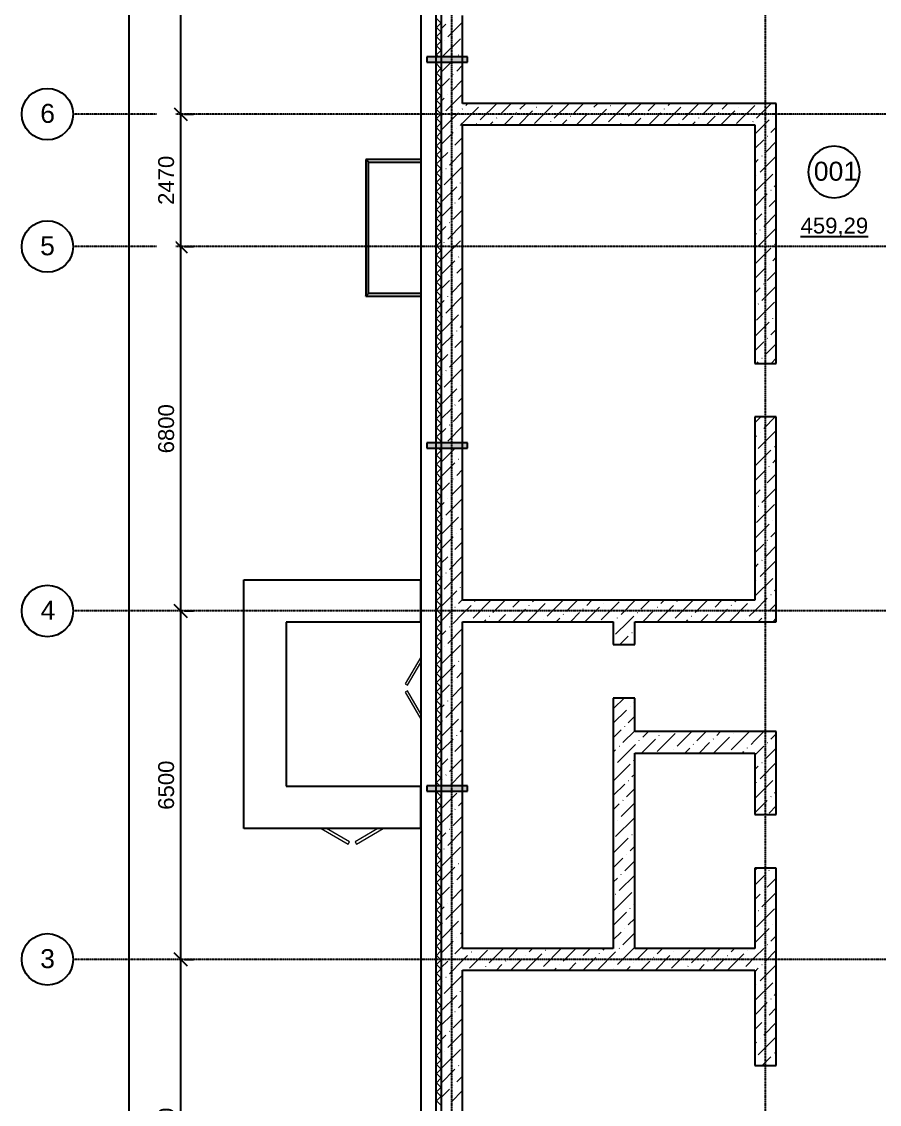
# Model space of a CAD drawing. Header units: millimetres. Extents: x -3463 to 813393, y -106315 to 159215.
# Drawn here: x -2286 to 13711, y 12259 to 32460 of the extents above; entities that cross this region are included whole.
import ezdxf

# ---------------------------------------------------------------- set-up
doc = ezdxf.new("R2010")
doc.units = ezdxf.units.MM
doc.linetypes.add('Линия сетки', pattern=[22.225, 12.7, -3.175, 3.175, -3.175])
doc.layers.add('AXIS_', color=252, linetype='Continuous')
doc.layers.add('PLANS_', color=252, linetype='Continuous')
doc.styles.add('arial', font='arial.ttf')
doc.styles.add('Arial_1', font='arial.ttf', dxfattribs={"height": 295.05988})

# ---------------------------------------------------------------- blocks, each defined once
blk = doc.blocks.new('_Oblique')
at = {"color": 0, "linetype": 'ByBlock', "lineweight": -2}
blk.add_line((-0.5, -0.5), (0.5, 0.5), dxfattribs=at)
blk = doc.blocks.new('A$Cef6d39c7')
at = {"layer": 'PLANS_'}
for points in [[(-4699, -14401), (-4206, -14401), (-4206, -14301), (-4966, -14301), (-4966, -14401), (-4744, -14401)], [(-4699, -21601), (-4206, -21601), (-4206, -21501), (-4966, -21501), (-4966, -21601), (-4733, -21601)], [(-4699, -28001), (-4206, -28001), (-4207, -27901), (-4966, -27901), (-4966, -28001), (-4723, -28001)]]:
    blk.add_hatch(color=256, dxfattribs=at).paths.add_polyline_path(points, flags=0)
at = {"layer": 'AXIS_', "linetype": 'Линия сетки'}
for p, q in [((-4499, -47592), (-4499, 37741)), ((1351, -47592), (1351, 37741)), ((16977, -15370), (-11564, -15370)), ((16977, -17840), (-11564, -17840)), ((16977, -24640), (-11564, -24640)), ((16977, -31140), (-11564, -31140))]:
    blk.add_line(p, q, dxfattribs=at)
at = {"layer": 'AXIS_'}
for p, q in [((-10517, -44280), (-10517, 36140)), ((-9557, -18080), (-9557, -15130)), ((-9487, -15370), (-9317, -15370)), ((-9487, -15370), (-9317, -15370)), ((-9557, -24880), (-9557, -17600)), ((-9487, -17840), (-9317, -17840)), ((-9487, -17840), (-9317, -17840)), ((-8379, -24060), (-5079, -24060)), ((-8379, -28700), (-8379, -24060)), ((-9557, -31380), (-9557, -24400)), ((-9487, -24640), (-9317, -24640)), ((-9487, -24640), (-9317, -24640)), ((-5079, -28700), (-8379, -28700)), ((-9557, -37830), (-9557, -30900)), ((-9487, -31140), (-9317, -31140)), ((-9487, -31140), (-9317, -31140))]:
    blk.add_line(p, q, dxfattribs=at)
for centre in [(-12044, -15370), (-12044, -17840), (-12044, -24640), (-12044, -31140)]:
    blk.add_circle(centre, 480, dxfattribs=at)
at = {"layer": 'PLANS_'}
for p, q in [((-5079, 21975), (-5079, -44620)), ((-4699, 21430), (-4699, -44240)), ((-4206, -14301), (-4966, -14301)), ((-4966, -14301), (-4966, -14401)), ((-4206, -14401), (-4206, -14301)), ((-4966, -14401), (-4206, -14401)), ((-5079, -16215), (-6104, -16215)), ((-6104, -16215), (-6104, -18765)), ((-6054, -16265), (-5079, -16265)), ((-6054, -18715), (-6054, -16265)), ((-6104, -18765), (-5079, -18765)), ((-5079, -18715), (-6054, -18715)), ((-4206, -21501), (-4966, -21501)), ((-4966, -21501), (-4966, -21601)), ((-4966, -21601), (-4206, -21601)), ((-4206, -21601), (-4206, -21501)), ((-5079, -24850), (-5079, -24060)), ((-5079, -24850), (-7589, -24850)), ((-7589, -24850), (-7589, -27910)), ((-7589, -27910), (-5079, -27910)), ((-5079, -28700), (-5079, -27910)), ((-4206, -27901), (-4966, -27901)), ((-4966, -27901), (-4966, -28001)), ((-4966, -28001), (-4206, -28001)), ((-4206, -28001), (-4206, -27901))]:
    blk.add_line(p, q, dxfattribs=at)
at = {"layer": 'PLANS_', "lineweight": 25}
for p, q in [((-4799, 21430), (-4799, -44340)), ((-4299, -15170), (-4299, -13530)), ((1551, -15170), (-4299, -15170)), ((1551, -20020), (1551, -15170)), ((-4299, -24440), (-4299, -15570)), ((-4299, -15570), (1151, -15570)), ((1151, -15570), (1151, -20020)), ((1151, -20020), (1551, -20020)), ((1551, -21020), (1151, -21020)), ((1151, -21020), (1151, -24440)), ((1551, -24840), (1551, -21020)), ((1151, -24440), (-4299, -24440)), ((-4299, -30940), (-4299, -24840)), ((-4299, -24840), (-1489, -24840)), ((-1489, -24840), (-1489, -25265)), ((-1089, -24840), (1551, -24840)), ((-1089, -25265), (-1089, -24840)), ((-1489, -25265), (-1089, -25265)), ((-1489, -26265), (-1489, -30940)), ((-1089, -26265), (-1489, -26265)), ((-1089, -26890), (-1089, -26265)), ((1551, -26890), (-1089, -26890)), ((1551, -28440), (1551, -26890)), ((-1089, -30940), (-1089, -27290)), ((-1089, -27290), (1151, -27290)), ((1151, -27290), (1151, -28440)), ((1151, -28440), (1551, -28440)), ((1551, -29440), (1151, -29440)), ((1151, -29440), (1151, -30940)), ((1551, -33120), (1551, -29440)), ((-1489, -30940), (-4299, -30940)), ((1151, -30940), (-1089, -30940)), ((-4299, -37390), (-4299, -31340)), ((-4299, -31340), (1151, -31340)), ((1151, -31340), (1151, -33120)), ((1151, -33120), (1551, -33120))]:
    blk.add_line(p, q, dxfattribs=at)
at = {"layer": 'PLANS_', "linetype": 'Continuous', "lineweight": 9}
for p, q in [((-4699, -13674), (-4799, -13574)), ((-4799, -13767), (-4699, -13667)), ((-4699, -13781), (-4610, -13693)), ((-4577, -13929), (-4299, -13651)), ((-4699, -13843), (-4799, -13743)), ((-4799, -13936), (-4699, -13836)), ((-4699, -14013), (-4799, -13913)), ((-4799, -14106), (-4699, -14006)), ((-4699, -14183), (-4799, -14083)), ((-4678, -14299), (-4341, -13962)), ((-4644, -13996), (-4641, -13993)), ((-4799, -14276), (-4699, -14176)), ((-4750, -14301), (-4799, -14252)), ((-4374, -14265), (-4372, -14263)), ((-4307, -14198), (-4299, -14190)), ((-4799, -14446), (-4754, -14401)), ((-4699, -14522), (-4799, -14422)), ((-4799, -14615), (-4699, -14515)), ((-4699, -14590), (-4510, -14401)), ((-4408, -14569), (-4299, -14459)), ((-4699, -14692), (-4799, -14592)), ((-4799, -14785), (-4699, -14685)), ((-4699, -14859), (-4543, -14703)), ((-4509, -14939), (-4299, -14728)), ((-4476, -14636), (-4473, -14633)), ((-4699, -14861), (-4799, -14761)), ((-4799, -14955), (-4699, -14855)), ((-4699, -15031), (-4799, -14931)), ((-4799, -15124), (-4699, -15024)), ((-4699, -15201), (-4799, -15101)), ((-4699, -15128), (-4644, -15074)), ((-4610, -15309), (-4299, -14998)), ((-4577, -15006), (-4574, -15003)), ((-4799, -15294), (-4699, -15194)), ((-4699, -15371), (-4799, -15271)), ((-4699, -15667), (-4374, -15343)), ((-4307, -15276), (-4304, -15273)), ((-4299, -15537), (-4004, -15242)), ((-4240, -15208), (-4201, -15170)), ((-3970, -15478), (-3662, -15170)), ((-3937, -15175), (-3934, -15172)), ((-3600, -15377), (-3393, -15170)), ((-3297, -15343), (-3294, -15340)), ((-3254, -15570), (-2994, -15309)), ((-3230, -15276), (-3123, -15170)), ((-2960, -15545), (-2623, -15208)), ((-2926, -15242), (-2924, -15239)), ((-2859, -15175), (-2854, -15170)), ((-2590, -15444), (-2315, -15170)), ((-2219, -15343), (-2046, -15170)), ((-1916, -15309), (-1913, -15307)), ((-1907, -15570), (-1613, -15276)), ((-1849, -15242), (-1776, -15170)), ((-1579, -15511), (-1243, -15175)), ((-1546, -15208), (-1543, -15206)), ((-1209, -15410), (-968, -15170)), ((-839, -15309), (-699, -15170)), ((-829, -15570), (-603, -15343)), ((-560, -15570), (-232, -15242)), ((-535, -15276), (-533, -15273)), ((-468, -15208), (-429, -15170)), ((-199, -15478), (109, -15170)), ((-165, -15175), (-162, -15172)), ((172, -15377), (379, -15170)), ((475, -15343), (478, -15340)), ((518, -15570), (778, -15309)), ((542, -15276), (648, -15170)), ((812, -15545), (1148, -15208)), ((845, -15242), (848, -15239)), ((913, -15175), (918, -15170)), ((1182, -15444), (1456, -15170)), ((-4799, -15464), (-4699, -15364)), ((-4699, -15540), (-4799, -15440)), ((-4799, -15634), (-4699, -15534)), ((-4678, -15377), (-4675, -15374)), ((-4341, -15579), (-4299, -15537)), ((-4038, -15545), (-4035, -15542)), ((-3793, -15570), (-3735, -15511)), ((-3667, -15444), (-3664, -15441)), ((-3523, -15570), (-3364, -15410)), ((-2657, -15511), (-2654, -15509)), ((-2446, -15570), (-2354, -15478)), ((-2287, -15410), (-2284, -15408)), ((-2176, -15570), (-1983, -15377)), ((-1368, -15570), (-1344, -15545)), ((-1276, -15478), (-1273, -15475)), ((-1099, -15570), (-973, -15444)), ((-906, -15377), (-903, -15374)), ((-266, -15545), (-263, -15542)), ((-21, -15570), (37, -15511)), ((104, -15444), (107, -15441)), ((248, -15570), (408, -15410)), ((1115, -15511), (1118, -15509)), ((1151, -15744), (1418, -15478)), ((1485, -15410), (1488, -15408)), ((-4699, -15710), (-4799, -15610)), ((-4799, -15803), (-4699, -15703)), ((-4699, -15937), (-4476, -15714)), ((-4408, -15646), (-4405, -15643)), ((1451, -15714), (1551, -15614)), ((-4699, -15880), (-4799, -15780)), ((-4799, -15973), (-4699, -15873)), ((-4699, -16049), (-4799, -15949)), ((-4442, -15949), (-4299, -15806)), ((1151, -16014), (1317, -15848)), ((1350, -16084), (1551, -15883)), ((1384, -15781), (1387, -15778)), ((-4799, -16143), (-4699, -16043)), ((-4699, -16219), (-4799, -16119)), ((-4699, -16206), (-4577, -16084)), ((-4543, -16320), (-4299, -16075)), ((-4509, -16017), (-4506, -16014)), ((1249, -16454), (1551, -16152)), ((1283, -16151), (1286, -16148)), ((-4799, -16312), (-4699, -16212)), ((-4699, -16389), (-4799, -16289)), ((-4644, -16690), (-4307, -16353)), ((1151, -16283), (1216, -16219)), ((-4799, -16482), (-4699, -16382)), ((-4699, -16559), (-4799, -16459)), ((-4799, -16652), (-4699, -16552)), ((-4699, -16475), (-4678, -16454)), ((-4610, -16387), (-4607, -16384)), ((1151, -16822), (1485, -16488)), ((1182, -16522), (1185, -16519)), ((-4699, -16728), (-4799, -16628)), ((-4799, -16821), (-4699, -16721)), ((-4699, -17014), (-4408, -16724)), ((-4341, -16656), (-4338, -16654)), ((1519, -16724), (1551, -16691)), ((-4699, -16898), (-4799, -16798)), ((-4799, -16991), (-4699, -16891)), ((-4699, -17068), (-4799, -16968)), ((-4374, -16960), (-4299, -16884)), ((1151, -17091), (1384, -16859)), ((1418, -17094), (1551, -16961)), ((1451, -16791), (1454, -16788)), ((-4799, -17161), (-4699, -17061)), ((-4699, -17237), (-4799, -17137)), ((-4699, -17284), (-4509, -17094)), ((-4476, -17330), (-4299, -17153)), ((-4442, -17027), (-4439, -17024)), ((1350, -17162), (1353, -17159)), ((-4799, -17331), (-4699, -17231)), ((-4699, -17407), (-4799, -17307)), ((1151, -17361), (1283, -17229)), ((1317, -17465), (1551, -17230)), ((-4799, -17500), (-4699, -17400)), ((-4699, -17577), (-4799, -17477)), ((-4799, -17670), (-4699, -17570)), ((-4699, -17553), (-4610, -17465)), ((-4577, -17700), (-4299, -17422)), ((-4543, -17397), (-4540, -17394)), ((1216, -17835), (1551, -17499)), ((1249, -17532), (1252, -17529)), ((-4699, -17746), (-4799, -17646)), ((-4799, -17840), (-4699, -17740)), ((-4678, -18071), (-4341, -17734)), ((-4644, -17768), (-4641, -17765)), ((1151, -17630), (1182, -17599)), ((-4699, -17916), (-4799, -17816)), ((-4799, -18009), (-4699, -17909)), ((-4307, -17970), (-4299, -17961)), ((1151, -18169), (1451, -17869)), ((1519, -17801), (1522, -17799)), ((-4699, -18086), (-4799, -17986)), ((-4799, -18179), (-4699, -18079)), ((-4699, -18256), (-4799, -18156)), ((-4699, -18361), (-4442, -18105)), ((-4374, -18037), (-4372, -18034)), ((1418, -18172), (1421, -18169)), ((1485, -18105), (1551, -18038)), ((-4799, -18349), (-4699, -18249)), ((-4699, -18425), (-4799, -18325)), ((-4408, -18340), (-4299, -18231)), ((1151, -18438), (1350, -18239)), ((1384, -18475), (1551, -18308)), ((-4799, -18519), (-4699, -18419)), ((-4699, -18595), (-4799, -18495)), ((-4699, -18631), (-4543, -18475)), ((-4509, -18711), (-4299, -18500)), ((-4476, -18408), (-4473, -18405)), ((1283, -18845), (1551, -18577)), ((1317, -18542), (1320, -18539)), ((-4799, -18688), (-4699, -18588)), ((-4699, -18765), (-4799, -18665)), ((-4799, -18858), (-4699, -18758)), ((-4610, -19081), (-4299, -18769)), ((-4577, -18778), (-4574, -18775)), ((1151, -18708), (1249, -18610)), ((-4699, -18934), (-4799, -18834)), ((-4799, -19028), (-4699, -18928)), ((-4699, -18900), (-4644, -18845)), ((1182, -19216), (1519, -18879)), ((1216, -18913), (1219, -18910)), ((-4699, -19104), (-4799, -19004)), ((-4799, -19197), (-4699, -19097)), ((-4699, -19274), (-4799, -19174)), ((-4699, -19439), (-4374, -19115)), ((-4678, -19148), (-4675, -19146)), ((-4307, -19047), (-4304, -19045)), ((1485, -19182), (1488, -19179)), ((-4799, -19367), (-4699, -19267)), ((-4699, -19444), (-4799, -19344)), ((-4341, -19351), (-4299, -19308)), ((1151, -19516), (1418, -19250)), ((1451, -19485), (1551, -19385)), ((-4799, -19537), (-4699, -19437)), ((-4699, -19613), (-4799, -19513)), ((-4699, -19708), (-4476, -19485)), ((-4442, -19721), (-4299, -19578)), ((-4408, -19418), (-4405, -19415)), ((1384, -19553), (1387, -19550)), ((-4799, -19706), (-4699, -19606)), ((-4699, -19783), (-4799, -19683)), ((-4799, -19876), (-4699, -19776)), ((-4509, -19788), (-4506, -19785)), ((1151, -19785), (1317, -19620)), ((1350, -19856), (1551, -19655)), ((-4699, -19953), (-4799, -19853)), ((-4799, -20046), (-4699, -19946)), ((-4699, -19978), (-4577, -19856)), ((-4543, -20091), (-4299, -19847)), ((1186, -20020), (1216, -19990)), ((1283, -19923), (1286, -19920)), ((1456, -20020), (1551, -19924)), ((-4699, -20122), (-4799, -20022)), ((-4799, -20216), (-4699, -20116)), ((-4699, -20292), (-4799, -20192)), ((-4644, -20462), (-4307, -20125)), ((-4610, -20159), (-4607, -20156)), ((-4799, -20385), (-4699, -20285)), ((-4699, -20462), (-4799, -20362)), ((-4699, -20247), (-4678, -20226)), ((-4799, -20555), (-4699, -20455)), ((-4699, -20631), (-4799, -20531)), ((-4699, -20786), (-4408, -20496)), ((-4341, -20428), (-4338, -20425)), ((-4799, -20725), (-4699, -20625)), ((-4699, -20801), (-4799, -20701)), ((-4799, -20894), (-4699, -20794)), ((-4442, -20799), (-4439, -20796)), ((-4374, -20731), (-4299, -20655)), ((-4699, -20971), (-4799, -20871)), ((-4799, -21064), (-4699, -20964)), ((-4699, -21055), (-4509, -20866)), ((-4476, -21102), (-4299, -20925)), ((-4699, -21141), (-4799, -21041)), ((-4799, -21234), (-4699, -21134)), ((-4577, -21472), (-4299, -21194)), ((-4543, -21169), (-4540, -21166)), ((1151, -21132), (1264, -21020)), ((1317, -21236), (1533, -21020)), ((-4699, -21310), (-4799, -21210)), ((-4799, -21404), (-4699, -21304)), ((-4699, -21480), (-4799, -21380)), ((-4699, -21325), (-4610, -21236)), ((1151, -21402), (1182, -21371)), ((1216, -21607), (1551, -21271)), ((1249, -21304), (1252, -21301)), ((-4699, -21650), (-4747, -21601)), ((-4727, -21501), (-4699, -21473)), ((-4678, -21843), (-4436, -21601)), ((1519, -21573), (1522, -21570)), ((-4799, -21743), (-4699, -21643)), ((-4699, -21819), (-4799, -21719)), ((-4799, -21913), (-4699, -21813)), ((-4374, -21809), (-4372, -21806)), ((-4307, -21742), (-4299, -21733)), ((1151, -21941), (1451, -21641)), ((1485, -21876), (1551, -21810)), ((-4699, -21989), (-4799, -21889)), ((-4799, -22082), (-4699, -21982)), ((-4699, -22133), (-4442, -21876)), ((-4408, -22112), (-4299, -22002)), ((1151, -22210), (1350, -22011)), ((1418, -21944), (1421, -21941)), ((-4699, -22159), (-4799, -22059)), ((-4799, -22252), (-4699, -22152)), ((-4476, -22179), (-4473, -22176)), ((1384, -22247), (1551, -22079)), ((-4699, -22329), (-4799, -22229)), ((-4799, -22422), (-4699, -22322)), ((-4699, -22498), (-4799, -22398)), ((-4699, -22402), (-4543, -22247)), ((-4509, -22482), (-4299, -22272)), ((1151, -22479), (1249, -22381)), ((1283, -22617), (1551, -22349)), ((1317, -22314), (1320, -22311)), ((-4799, -22591), (-4699, -22491)), ((-4699, -22668), (-4799, -22568)), ((-4699, -22672), (-4644, -22617)), ((-4610, -22853), (-4299, -22541)), ((-4577, -22550), (-4574, -22547)), ((-4799, -22761), (-4699, -22661)), ((-4699, -22838), (-4799, -22738)), ((-4307, -22819), (-4304, -22816)), ((1182, -22988), (1519, -22651)), ((1216, -22684), (1219, -22682)), ((-4799, -22931), (-4699, -22831)), ((-4699, -23007), (-4799, -22907)), ((-4799, -23101), (-4699, -23001)), ((-4699, -23211), (-4374, -22887)), ((-4678, -22920), (-4675, -22917)), ((1151, -23288), (1418, -23021)), ((1485, -22954), (1488, -22951)), ((-4699, -23177), (-4799, -23077)), ((-4799, -23270), (-4699, -23170)), ((-4408, -23190), (-4405, -23187)), ((-4341, -23122), (-4299, -23080)), ((1451, -23257), (1551, -23157)), ((-4699, -23347), (-4799, -23247)), ((-4799, -23440), (-4699, -23340)), ((-4699, -23516), (-4799, -23416)), ((-4699, -23480), (-4476, -23257)), ((-4442, -23493), (-4299, -23349)), ((1151, -23557), (1317, -23392)), ((1350, -23627), (1551, -23426)), ((1384, -23324), (1387, -23321)), ((-4799, -23610), (-4699, -23510)), ((-4699, -23686), (-4799, -23586)), ((-4699, -23749), (-4577, -23627)), ((-4543, -23863), (-4299, -23619)), ((-4509, -23560), (-4506, -23557)), ((-4799, -23779), (-4699, -23679)), ((-4699, -23856), (-4799, -23756)), ((1151, -23826), (1216, -23762)), ((1249, -23998), (1551, -23696)), ((1283, -23695), (1286, -23692)), ((-4799, -23949), (-4699, -23849)), ((-4699, -24026), (-4799, -23926)), ((-4799, -24119), (-4699, -24019)), ((-4699, -24019), (-4678, -23998)), ((-4644, -24234), (-4307, -23897)), ((-4610, -23930), (-4607, -23928)), ((1151, -24365), (1485, -24031)), ((-4699, -24195), (-4799, -24095)), ((-4799, -24289), (-4699, -24189)), ((-4341, -24200), (-4338, -24197)), ((1182, -24065), (1185, -24062)), ((1519, -24267), (1551, -24235)), ((-4699, -24365), (-4799, -24265)), ((-4799, -24458), (-4699, -24358)), ((-4699, -24535), (-4799, -24435)), ((-4699, -24558), (-4408, -24267)), ((-4374, -24503), (-4299, -24427)), ((-4105, -24772), (-3772, -24440)), ((-3735, -24671), (-3503, -24440)), ((-3364, -24570), (-3234, -24440)), ((-2994, -24469), (-2964, -24440)), ((-2724, -24739), (-2425, -24440)), ((-2354, -24638), (-2156, -24440)), ((-1983, -24537), (-1887, -24440)), ((-1344, -24705), (-1078, -24440)), ((-973, -24604), (-809, -24440)), ((-603, -24503), (-540, -24440)), ((-333, -24772), (-1, -24440)), ((37, -24671), (269, -24440)), ((408, -24570), (538, -24440)), ((778, -24469), (807, -24440)), ((1151, -24635), (1384, -24402)), ((1451, -24335), (1454, -24332)), ((-4799, -24628), (-4699, -24528)), ((-4699, -24704), (-4799, -24604)), ((-4699, -24827), (-4509, -24638)), ((-4442, -24570), (-4439, -24567)), ((-4299, -24696), (-4139, -24537)), ((-4071, -24469), (-4069, -24466)), ((-3432, -24638), (-3429, -24635)), ((-3364, -24840), (-3128, -24604)), ((-3095, -24840), (-2758, -24503)), ((-3061, -24537), (-3058, -24534)), ((-2051, -24604), (-2048, -24601)), ((-2017, -24840), (-1748, -24570)), ((-1714, -24806), (-1377, -24469)), ((-1680, -24503), (-1678, -24500)), ((-940, -24840), (-737, -24638)), ((-670, -24840), (-367, -24537)), ((-670, -24570), (-667, -24567)), ((-300, -24469), (-297, -24466)), ((340, -24638), (343, -24635)), ((407, -24840), (643, -24604)), ((677, -24840), (1014, -24503)), ((711, -24537), (713, -24534)), ((1047, -24739), (1151, -24635)), ((1418, -24638), (1551, -24504)), ((-4799, -24798), (-4699, -24698)), ((-4699, -24874), (-4799, -24774)), ((-4476, -24873), (-4299, -24696)), ((-4172, -24840), (-4170, -24837)), ((-3903, -24840), (-3869, -24806)), ((-3802, -24739), (-3799, -24736)), ((-3634, -24840), (-3499, -24705)), ((-2792, -24806), (-2789, -24803)), ((-2556, -24840), (-2489, -24772)), ((-2421, -24705), (-2418, -24702)), ((-2287, -24840), (-2118, -24671)), ((-1489, -24850), (-1478, -24840)), ((-1478, -24840), (-1478, -24840)), ((-1445, -25075), (-1209, -24840)), ((-1411, -24772), (-1408, -24770)), ((-1209, -24840), (-1108, -24739)), ((-1041, -24671), (-1038, -24668)), ((-401, -24840), (-398, -24837)), ((-131, -24840), (-98, -24806)), ((-30, -24739), (-27, -24736)), ((138, -24840), (273, -24705)), ((980, -24806), (983, -24803)), ((1216, -24840), (1283, -24772)), ((1350, -24705), (1353, -24702)), ((1485, -24840), (1551, -24773)), ((-4799, -24967), (-4699, -24867)), ((-4699, -25044), (-4799, -24944)), ((-4799, -25137), (-4699, -25037)), ((-4699, -25096), (-4610, -25008)), ((-4577, -25244), (-4299, -24966)), ((-4543, -24941), (-4540, -24938)), ((-1142, -25042), (-1139, -25039)), ((-4699, -25214), (-4799, -25114)), ((-4799, -25307), (-4699, -25207)), ((-1365, -25265), (-1209, -25109)), ((-4699, -25383), (-4799, -25283)), ((-4799, -25476), (-4699, -25376)), ((-4678, -25614), (-4341, -25278)), ((-4644, -25311), (-4641, -25308)), ((-1095, -25265), (-1089, -25258)), ((-4699, -25553), (-4799, -25453)), ((-4799, -25646), (-4699, -25546)), ((-4699, -25723), (-4799, -25623)), ((-4699, -25905), (-4442, -25648)), ((-4374, -25581), (-4372, -25578)), ((-4307, -25513), (-4299, -25505)), ((-4799, -25816), (-4699, -25716)), ((-4699, -25892), (-4799, -25792)), ((-4408, -25884), (-4299, -25774)), ((-4799, -25986), (-4699, -25886)), ((-4699, -26062), (-4799, -25962)), ((-4799, -26155), (-4699, -26055)), ((-4699, -26174), (-4543, -26018)), ((-4509, -26254), (-4299, -26044)), ((-4476, -25951), (-4473, -25948)), ((-4699, -26232), (-4799, -26132)), ((-4799, -26325), (-4699, -26225)), ((-4699, -26401), (-4799, -26301)), ((-4799, -26495), (-4699, -26395)), ((-4699, -26444), (-4644, -26389)), ((-4610, -26625), (-4299, -26313)), ((-4577, -26321), (-4574, -26319)), ((-1478, -26456), (-1287, -26265)), ((-1175, -26422), (-1172, -26420)), ((-1108, -26355), (-1089, -26336)), ((-4699, -26571), (-4799, -26471)), ((-4799, -26664), (-4699, -26564)), ((-4699, -26741), (-4799, -26641)), ((-4699, -26982), (-4374, -26658)), ((-4307, -26591), (-4304, -26588)), ((-1489, -26736), (-1243, -26490)), ((-1209, -26726), (-1089, -26605)), ((-4799, -26834), (-4699, -26734)), ((-4699, -26911), (-4799, -26811)), ((-4678, -26692), (-4675, -26689)), ((-4341, -26894), (-4299, -26852)), ((-1489, -27005), (-1344, -26860)), ((-1276, -26793), (-1273, -26790)), ((-4799, -27004), (-4699, -26904)), ((-4699, -27080), (-4799, -26980)), ((-4699, -27252), (-4476, -27029)), ((-4408, -26961), (-4405, -26958)), ((-1310, -27096), (-1089, -26875)), ((-1007, -27062), (-1004, -27059)), ((-965, -27290), (-704, -27029)), ((-940, -26995), (-834, -26890)), ((-670, -27264), (-333, -26928)), ((-636, -26961), (-634, -26958)), ((-569, -26894), (-565, -26890)), ((-300, -27163), (-26, -26890)), ((71, -27062), (243, -26890)), ((374, -27029), (377, -27026)), ((382, -27290), (677, -26995)), ((441, -26961), (513, -26890)), ((711, -27231), (1047, -26894)), ((744, -26928), (747, -26925)), ((1081, -27130), (1151, -27059)), ((1151, -27059), (1321, -26890)), ((1451, -27029), (1551, -26929)), ((-4799, -27174), (-4699, -27074)), ((-4699, -27250), (-4799, -27150)), ((-4799, -27343), (-4699, -27243)), ((-4442, -27264), (-4299, -27121)), ((-1489, -27275), (-1445, -27231)), ((-1411, -27466), (-1089, -27144)), ((-1377, -27163), (-1374, -27161)), ((-1089, -27144), (-1074, -27130)), ((-367, -27231), (-364, -27228)), ((-157, -27290), (-64, -27197)), ((3, -27130), (6, -27127)), ((113, -27290), (306, -27096)), ((921, -27290), (946, -27264)), ((1014, -27197), (1017, -27194)), ((1151, -27329), (1317, -27163)), ((1350, -27399), (1551, -27198)), ((1384, -27096), (1387, -27093)), ((-4699, -27420), (-4799, -27320)), ((-4799, -27513), (-4699, -27413)), ((-4699, -27521), (-4577, -27399)), ((-4543, -27635), (-4299, -27391)), ((-4509, -27332), (-4506, -27329)), ((-1108, -27433), (-1105, -27430)), ((1249, -27770), (1551, -27468)), ((1283, -27466), (1286, -27464)), ((-4699, -27589), (-4799, -27489)), ((-4799, -27683), (-4699, -27583)), ((-4699, -27759), (-4799, -27659)), ((-4540, -27901), (-4307, -27668)), ((-1489, -27813), (-1175, -27500)), ((-1478, -27534), (-1476, -27531)), ((1151, -27598), (1216, -27534)), ((-4799, -27852), (-4699, -27752)), ((-4726, -27901), (-4799, -27829)), ((-4699, -27791), (-4678, -27770)), ((-4610, -27702), (-4607, -27699)), ((-1489, -28083), (-1276, -27871)), ((-1209, -27803), (-1206, -27800)), ((-1142, -27736), (-1089, -27683)), ((1151, -28137), (1485, -27803)), ((1182, -27837), (1185, -27834)), ((-4799, -28022), (-4778, -28001)), ((-4699, -28099), (-4796, -28001)), ((-4699, -28329), (-4408, -28039)), ((-4644, -28005), (-4640, -28001)), ((-1243, -28106), (-1089, -27952)), ((1519, -28039), (1551, -28006)), ((-4799, -28192), (-4699, -28092)), ((-4699, -28268), (-4799, -28168)), ((-4799, -28361), (-4699, -28261)), ((-4374, -28275), (-4299, -28199)), ((-1489, -28352), (-1377, -28241)), ((-1344, -28477), (-1089, -28222)), ((-1310, -28174), (-1307, -28171)), ((1151, -28406), (1384, -28174)), ((1418, -28409), (1551, -28276)), ((1451, -28106), (1454, -28103)), ((-4699, -28438), (-4799, -28338)), ((-4799, -28531), (-4699, -28431)), ((-4699, -28599), (-4509, -28409)), ((-4476, -28645), (-4299, -28468)), ((-4442, -28342), (-4439, -28339)), ((-4699, -28608), (-4799, -28508)), ((-4799, -28701), (-4699, -28601)), ((-4699, -28777), (-4799, -28677)), ((-1489, -28622), (-1478, -28611)), ((-1445, -28847), (-1108, -28510)), ((-1411, -28544), (-1408, -28541)), ((-4799, -28871), (-4699, -28771)), ((-4699, -28947), (-4799, -28847)), ((-4699, -28868), (-4610, -28780)), ((-4577, -29016), (-4299, -28738)), ((-4543, -28712), (-4540, -28710)), ((-1489, -29160), (-1209, -28881)), ((-1142, -28813), (-1139, -28811)), ((-4799, -29040), (-4699, -28940)), ((-4699, -29117), (-4799, -29017)), ((-4678, -29386), (-4341, -29049)), ((-4644, -29083), (-4641, -29080)), ((-1175, -29117), (-1089, -29030)), ((-4799, -29210), (-4699, -29110)), ((-4699, -29286), (-4799, -29186)), ((-4799, -29380), (-4699, -29280)), ((-4307, -29285), (-4299, -29276)), ((-1489, -29430), (-1310, -29251)), ((-1243, -29184), (-1240, -29181)), ((-4699, -29456), (-4799, -29356)), ((-4799, -29549), (-4699, -29449)), ((-4699, -29676), (-4442, -29420)), ((-4374, -29352), (-4372, -29349)), ((-1276, -29487), (-1089, -29299)), ((1151, -29484), (1196, -29440)), ((1418, -29487), (1421, -29484)), ((-4699, -29626), (-4799, -29526)), ((-4799, -29719), (-4699, -29619)), ((-4408, -29655), (-4299, -29546)), ((-1489, -29699), (-1411, -29622)), ((-1377, -29857), (-1089, -29569)), ((-1344, -29554), (-1341, -29552)), ((1151, -29753), (1350, -29554)), ((1384, -29790), (1551, -29623)), ((-4699, -29796), (-4799, -29696)), ((-4799, -29889), (-4699, -29789)), ((-4699, -29965), (-4799, -29865)), ((-4699, -29946), (-4543, -29790)), ((-4509, -30026), (-4299, -29815)), ((-4476, -29723), (-4473, -29720)), ((-1478, -30228), (-1142, -29891)), ((1283, -30161), (1551, -29892)), ((1317, -29857), (1320, -29855)), ((-4799, -30059), (-4699, -29959)), ((-4699, -30135), (-4799, -30035)), ((-4610, -30396), (-4299, -30085)), ((-4577, -30093), (-4574, -30090)), ((-1445, -29925), (-1442, -29922)), ((1151, -30023), (1249, -29925)), ((-4799, -30228), (-4699, -30128)), ((-4699, -30305), (-4799, -30205)), ((-4799, -30398), (-4699, -30298)), ((-4699, -30215), (-4644, -30161)), ((-1489, -30508), (-1243, -30262)), ((-1175, -30194), (-1172, -30191)), ((-1108, -30127), (-1089, -30108)), ((1182, -30531), (1519, -30194)), ((1216, -30228), (1219, -30225)), ((-4699, -30474), (-4799, -30374)), ((-4799, -30568), (-4699, -30468)), ((-4699, -30754), (-4374, -30430)), ((-4678, -30464), (-4675, -30461)), ((-4307, -30363), (-4304, -30360)), ((-1209, -30497), (-1089, -30377)), ((1485, -30497), (1488, -30494)), ((-4699, -30644), (-4799, -30544)), ((-4799, -30737), (-4699, -30637)), ((-4341, -30666), (-4299, -30623)), ((-1489, -30777), (-1344, -30632)), ((-1310, -30868), (-1089, -30646)), ((-1276, -30565), (-1273, -30562)), ((1151, -30831), (1418, -30565)), ((1451, -30800), (1551, -30700)), ((-4699, -30814), (-4799, -30714)), ((-4799, -30907), (-4699, -30807)), ((-4699, -30984), (-4799, -30884)), ((-4699, -31023), (-4476, -30800)), ((-4442, -31036), (-4299, -30893)), ((-4408, -30733), (-4405, -30730)), ((1384, -30868), (1387, -30865)), ((-4799, -31077), (-4699, -30977)), ((-4699, -31153), (-4799, -31053)), ((-4509, -31103), (-4506, -31101)), ((-4299, -31162), (-4206, -31070)), ((-4172, -31306), (-3836, -30969)), ((-4139, -31002), (-4136, -31000)), ((-3802, -31204), (-3537, -30940)), ((-3432, -31103), (-3268, -30940)), ((-3129, -31340), (-2825, -31036)), ((-3128, -31070), (-3126, -31067)), ((-3061, -31002), (-2998, -30940)), ((-2792, -31272), (-2460, -30940)), ((-2758, -30969), (-2755, -30966)), ((-2421, -31171), (-2190, -30940)), ((-2051, -31070), (-1921, -30940)), ((-2051, -31340), (-1815, -31103)), ((-1781, -31339), (-1445, -31002)), ((-1748, -31036), (-1745, -31033)), ((-1680, -30969), (-1651, -30940)), ((-1411, -31238), (-1113, -30940)), ((-1377, -30935), (-1374, -30932)), ((-1113, -30940), (-1089, -30916)), ((-1041, -31137), (-843, -30940)), ((-737, -31103), (-735, -31101)), ((-704, -31340), (-434, -31070)), ((-670, -31036), (-574, -30940)), ((-401, -31306), (-64, -30969)), ((-367, -31002), (-364, -31000)), ((-30, -31204), (234, -30940)), ((340, -31103), (504, -30940)), ((643, -31340), (946, -31036)), ((643, -31070), (646, -31067)), ((711, -31002), (773, -30940)), ((980, -31272), (1151, -31100)), ((1014, -30969), (1017, -30966)), ((1151, -31100), (1317, -30935)), ((1350, -31171), (1551, -30970)), ((-4799, -31246), (-4699, -31146)), ((-4699, -31323), (-4799, -31223)), ((-4699, -31293), (-4577, -31171)), ((-4543, -31407), (-4299, -31162)), ((-3869, -31272), (-3866, -31269)), ((-3668, -31340), (-3566, -31238)), ((-3499, -31171), (-3496, -31168)), ((-3398, -31340), (-3196, -31137)), ((-2590, -31340), (-2556, -31306)), ((-2489, -31238), (-2486, -31235)), ((-2321, -31340), (-2186, -31204)), ((-2118, -31137), (-2115, -31134)), ((-1478, -31306), (-1476, -31303)), ((-1243, -31340), (-1175, -31272)), ((-1108, -31204), (-1105, -31202)), ((-974, -31340), (-805, -31171)), ((-98, -31272), (-95, -31269)), ((104, -31340), (205, -31238)), ((273, -31171), (276, -31168)), ((373, -31340), (576, -31137)), ((1151, -31370), (1216, -31306)), ((1249, -31541), (1551, -31239)), ((1283, -31238), (1286, -31235)), ((-4799, -31416), (-4699, -31316)), ((-4699, -31493), (-4799, -31393)), ((-4799, -31586), (-4699, -31486)), ((-4644, -31777), (-4307, -31440)), ((-4610, -31474), (-4607, -31471)), ((-3937, -31340), (-3937, -31339)), ((-2859, -31339), (-2856, -31336)), ((-166, -31340), (-165, -31339)), ((913, -31339), (915, -31336)), ((-4699, -31662), (-4799, -31562)), ((-4799, -31756), (-4699, -31656)), ((-4699, -31562), (-4678, -31541)), ((1151, -31909), (1485, -31575)), ((1182, -31609), (1185, -31606)), ((-4699, -31832), (-4799, -31732)), ((-4799, -31925), (-4699, -31825)), ((-4699, -32002), (-4799, -31902)), ((-4699, -32101), (-4408, -31811)), ((-4341, -31743), (-4338, -31740)), ((1451, -31878), (1454, -31875)), ((1519, -31811), (1551, -31778)), ((-4799, -32095), (-4699, -31995)), ((-4699, -32171), (-4799, -32071)), ((-4442, -32114), (-4439, -32111)), ((-4374, -32046), (-4299, -31970)), ((1151, -32178), (1384, -31945)), ((1418, -32181), (1551, -32047)), ((-4799, -32265), (-4699, -32165)), ((-4699, -32341), (-4799, -32241)), ((-4699, -32370), (-4509, -32181)), ((-4476, -32417), (-4299, -32240)), ((1151, -32447), (1283, -32316)), ((1317, -32552), (1551, -32317)), ((1350, -32248), (1353, -32246)), ((-4799, -32434), (-4699, -32334)), ((-4699, -32511), (-4799, -32411)), ((-4799, -32604), (-4699, -32504)), ((-4577, -32787), (-4299, -32509)), ((-4543, -32484), (-4540, -32481)), ((-4699, -32681), (-4799, -32581)), ((-4799, -32774), (-4699, -32674)), ((-4699, -32640), (-4610, -32552)), ((1151, -32717), (1182, -32686)), ((1216, -32922), (1551, -32586)), ((1249, -32619), (1252, -32616)), ((-4699, -32850), (-4799, -32750)), ((-4799, -32944), (-4699, -32844)), ((-4699, -33020), (-4799, -32920)), ((-4678, -33158), (-4341, -32821)), ((-4644, -32855), (-4641, -32852)), ((1519, -32888), (1522, -32885)), ((-4799, -33113), (-4699, -33013)), ((-4699, -33190), (-4799, -33090)), ((-4374, -33124), (-4372, -33121)), ((-4307, -33057), (-4299, -33048)), ((1287, -33120), (1451, -32956)), ((-4799, -33283), (-4699, -33183)), ((-4699, -33359), (-4799, -33259)), ((-4699, -33448), (-4442, -33191)), ((-4408, -33427), (-4299, -33318)), ((-4799, -33453), (-4699, -33353)), ((-4699, -33529), (-4799, -33429)), ((-4799, -33622), (-4699, -33522)), ((-4476, -33494), (-4473, -33492)), ((-4699, -33699), (-4799, -33599)), ((-4799, -33792), (-4699, -33692)), ((-4699, -33718), (-4543, -33562)), ((-4509, -33798), (-4299, -33587)), ((-4699, -33869), (-4799, -33769))]:
    blk.add_line(p, q, dxfattribs=at)
at = {"layer": 'PLANS_', "lineweight": 13}
for p, q in [((-5079, -25500), (-5369, -26002)), ((-5325, -26027), (-5079, -25600)), ((-5369, -26002), (-5325, -26027)), ((-5325, -26132), (-5369, -26157)), ((-5369, -26157), (-5079, -26660)), ((-5079, -26560), (-5325, -26132)), ((-6939, -28700), (-6436, -28990)), ((-6411, -28946), (-6839, -28700)), ((-5879, -28700), (-6306, -28946)), ((-6281, -28990), (-5779, -28700)), ((-6436, -28990), (-6411, -28946)), ((-6306, -28946), (-6281, -28990))]:
    blk.add_line(p, q, dxfattribs=at)
at = {"layer": 'PLANS_'}
for start, end in [(0, 180), (180, 0)]:
    blk.add_arc((2628, -16450), 480, start, end, dxfattribs=at)
for points in [[(-6104, -16215), (-6104, -16215), (-6103, -16215), (-6102, -16217), (-6100, -16218), (-6099, -16220), (-6097, -16221), (-6096, -16222), (-6094, -16224), (-6092, -16227), (-6090, -16229), (-6088, -16230), (-6087, -16232), (-6085, -16233), (-6083, -16235), (-6082, -16236), (-6080, -16238), (-6079, -16240), (-6077, -16241), (-6075, -16243), (-6074, -16245), (-6072, -16246), (-6071, -16248), (-6069, -16249), (-6068, -16251), (-6066, -16252), (-6065, -16254), (-6063, -16255), (-6061, -16257), (-6060, -16259), (-6058, -16260), (-6057, -16261), (-6055, -16263), (-6054, -16264), (-6054, -16265), (-6054, -16265)], [(-6104, -18765), (-6104, -18765), (-6103, -18764), (-6102, -18763), (-6100, -18761), (-6099, -18760), (-6097, -18759), (-6096, -18757), (-6094, -18755), (-6092, -18753), (-6090, -18751), (-6088, -18749), (-6087, -18748), (-6085, -18746), (-6083, -18745), (-6082, -18743), (-6080, -18741), (-6079, -18740), (-6077, -18738), (-6075, -18736), (-6074, -18735), (-6072, -18733), (-6071, -18732), (-6069, -18730), (-6068, -18729), (-6066, -18727), (-6065, -18726), (-6063, -18724), (-6061, -18722), (-6060, -18721), (-6058, -18720), (-6057, -18718), (-6055, -18717), (-6054, -18715), (-6054, -18715), (-6054, -18715)]]:
    blk.add_open_spline(points, degree=3, knots=[0, 0, 0, 0, 0.083333, 0.125, 0.166667, 0.208333, 0.229167, 0.25, 0.291667, 0.333333, 0.354167, 0.375, 0.395833, 0.416667, 0.4375, 0.458333, 0.479167, 0.5, 0.520833, 0.541667, 0.5625, 0.583333, 0.604167, 0.625, 0.645833, 0.666667, 0.6875, 0.708333, 0.75, 0.770833, 0.791667, 0.833333, 0.875, 0.916667, 1, 1, 1, 1], dxfattribs=at)
at = {"layer": 'AXIS_'}
for p, xscale, yscale, zscale, rotation in [((-9557, -15370), 240.0000000000001, 240.0000000000001, 240.0000000000001, 90), ((-9557, -17840), 240.0000000000001, 240.0000000000001, 240.0000000000001, 90), ((-9557, -17840), 240, 240, 240, 270), ((-9557, -24640), 240.0000000000001, 240.0000000000001, 240.0000000000001, 90), ((-9557, -24640), 240, 240, 240, 270), ((-9557, -31140), 240.0000000000001, 240.0000000000001, 240.0000000000001, 90), ((-9557, -31140), 240, 240, 240, 270)]:
    blk.add_blockref('_Oblique', p, dxfattribs=dict(at, xscale=xscale, yscale=yscale, zscale=zscale, rotation=rotation))
at = {"layer": 'AXIS_', "lineweight": -3, "style": 'arial'}
for s, p in [('6', (-12178, -15533)), ('5', (-12180, -18003)), ('4', (-12171, -24803)), ('3', (-12179, -31303))]:
    blk.add_text(s, height=354, dxfattribs=at).set_placement(p)
at = {"layer": 'PLANS_', "lineweight": -3}
for s, height, style, p in [('001', 354.1, 'arial', (2251, -16612)), ('%%U459,29', 295.1, 'Arial_1', (2004, -17597))]:
    blk.add_text(s, height=height, dxfattribs=dict(at, style=style)).set_placement(p)
at = {"layer": 'AXIS_', "char_height": 295.1, "width": 2982.12, "attachment_point": 5, "rotation": 90, "style": 'Arial_1', "bg_fill": 3, "box_fill_scale": 1.1, "bg_fill_color": 256, "bg_fill_true_color": 13158600, "bg_fill_transparency": 0}
for s, insert in [('\\A1;2470', (-9828, -16605)), ('\\A1;6800', (-9828, -21240)), ('\\A1;6500', (-9828, -27890)), ('\\A1;6450', (-9828, -34365))]:
    blk.add_mtext(s, dxfattribs=dict(at, insert=insert))
at = {"layer": 'AXIS_'}
blk.add_line((-9557, -15610), (-9557, -8330), dxfattribs=at)
at = {"layer": 'AXIS_', "xscale": 240, "yscale": 240, "zscale": 240, "rotation": 270}
blk.add_blockref('_Oblique', (-9557, -15370), dxfattribs=at)

msp = doc.modelspace()

# ---------------------------------------------------------------- block references
at = {"lineweight": -3}
msp.add_blockref('A$Cef6d39c7', (10238, 46104), dxfattribs=at)

doc.saveas('drawing.dxf')
